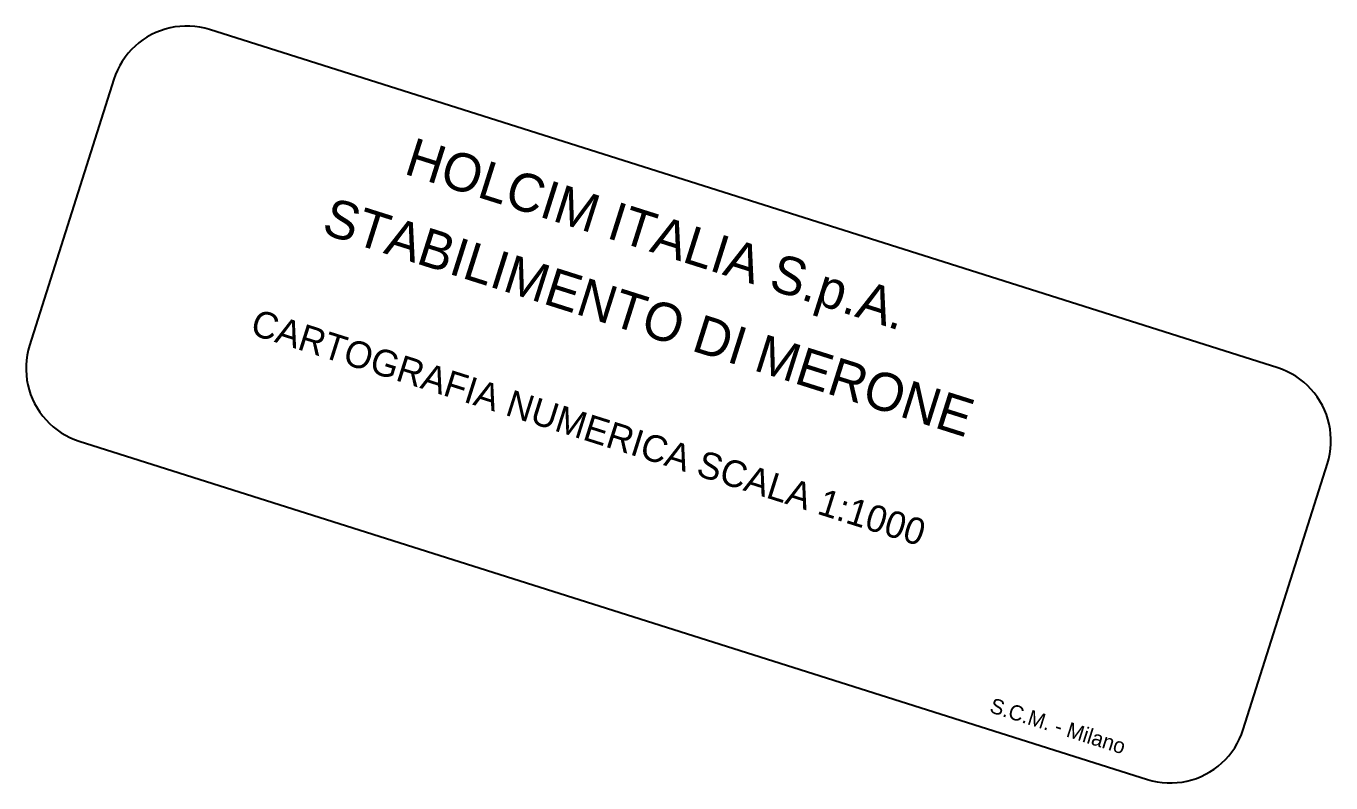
# Model space of a CAD drawing. Extents: x 1518652 to 1519378, y 5069750 to 5070202.
# Drawn here: x 1519207.3 to 1519378.4, y 5070102.3 to 5070201.6 of the extents above; entities that cross this region are included whole.
import ezdxf

# ---------------------------------------------------------------- set-up
doc = ezdxf.new("R2010")
doc.units = 0
doc.header["$MEASUREMENT"] = 0
for name, color, linetype in [('SCM_Cornice', 2, 'Continuous'), ('Scritte_Cart_2', 2, 'Continuous'), ('Scritte_Cart_3', 3, 'Continuous'), ('Scritte_Cart_5', 5, 'Continuous')]:
    doc.layers.add(name, color=color, linetype=linetype)
doc.styles.add('Style00', font='Leroy', dxfattribs={"height": 0.2})

msp = doc.modelspace()

# ---------------------------------------------------------------- linework, layer by layer
at = {"layer": 'SCM_Cornice', "color": 18, "linetype": 'Continuous', "true_color": 0x000000}
msp.add_polyline3d([(1519231.31, 5070201.11, 0), (1519230.68, 5070201.28, 0), (1519230.04, 5070201.42, 0), (1519229.39, 5070201.51, 0), (1519228.74, 5070201.56, 0), (1519228.09, 5070201.57, 0), (1519227.43, 5070201.54, 0), (1519226.78, 5070201.46, 0), (1519226.14, 5070201.34, 0), (1519225.5, 5070201.17, 0), (1519224.88, 5070200.97, 0), (1519224.27, 5070200.73, 0), (1519223.69, 5070200.45, 0), (1519223.11, 5070200.13, 0), (1519222.57, 5070199.77, 0), (1519222.04, 5070199.38, 0), (1519221.54, 5070198.95, 0), (1519221.08, 5070198.5, 0), (1519220.64, 5070198.01, 0), (1519220.24, 5070197.49, 0), (1519219.86, 5070196.95, 0), (1519219.53, 5070196.39, 0), (1519219.24, 5070195.81, 0), (1519218.98, 5070195.21, 0), (1519218.76, 5070194.59, 0), (1519207.71, 5070159.69, 0), (1519207.54, 5070159.06, 0), (1519207.4, 5070158.42, 0), (1519207.31, 5070157.77, 0), (1519207.26, 5070157.12, 0), (1519207.25, 5070156.47, 0), (1519207.29, 5070155.81, 0), (1519207.36, 5070155.16, 0), (1519207.48, 5070154.52, 0), (1519207.65, 5070153.88, 0), (1519207.85, 5070153.26, 0), (1519208.09, 5070152.66, 0), (1519208.37, 5070152.07, 0), (1519208.69, 5070151.5, 0), (1519209.05, 5070150.95, 0), (1519209.44, 5070150.42, 0), (1519209.87, 5070149.92, 0), (1519210.33, 5070149.46, 0), (1519210.81, 5070149.02, 0), (1519211.33, 5070148.62, 0), (1519211.87, 5070148.25, 0), (1519212.43, 5070147.91, 0), (1519213.01, 5070147.62, 0), (1519213.61, 5070147.36, 0), (1519214.23, 5070147.14, 0), (1519354.36, 5070102.79, 0), (1519354.99, 5070102.61, 0), (1519355.63, 5070102.48, 0), (1519356.28, 5070102.38, 0), (1519356.93, 5070102.33, 0), (1519357.59, 5070102.33, 0), (1519358.24, 5070102.36, 0), (1519358.89, 5070102.44, 0), (1519359.53, 5070102.56, 0), (1519360.17, 5070102.72, 0), (1519360.79, 5070102.92, 0), (1519361.4, 5070103.17, 0), (1519361.99, 5070103.45, 0), (1519362.56, 5070103.77, 0), (1519363.11, 5070104.13, 0), (1519363.63, 5070104.52, 0), (1519364.13, 5070104.94, 0), (1519364.6, 5070105.4, 0), (1519365.03, 5070105.89, 0), (1519365.44, 5070106.4, 0), (1519365.81, 5070106.94, 0), (1519366.14, 5070107.5, 0), (1519366.44, 5070108.09, 0), (1519366.7, 5070108.69, 0), (1519366.92, 5070109.31, 0), (1519377.96, 5070144.21, 0), (1519378.14, 5070144.84, 0), (1519378.27, 5070145.48, 0), (1519378.36, 5070146.12, 0), (1519378.42, 5070146.78, 0), (1519378.42, 5070147.43, 0), (1519378.39, 5070148.08, 0), (1519378.31, 5070148.73, 0), (1519378.19, 5070149.38, 0), (1519378.03, 5070150.01, 0), (1519377.83, 5070150.63, 0), (1519377.58, 5070151.24, 0), (1519377.3, 5070151.83, 0), (1519376.98, 5070152.4, 0), (1519376.62, 5070152.95, 0), (1519376.23, 5070153.47, 0), (1519375.81, 5070153.97, 0), (1519375.35, 5070154.44, 0), (1519374.86, 5070154.88, 0), (1519374.35, 5070155.28, 0), (1519373.81, 5070155.65, 0), (1519373.25, 5070155.99, 0), (1519372.66, 5070156.28, 0), (1519372.06, 5070156.54, 0), (1519371.44, 5070156.76, 0)], close=True, dxfattribs=at)

# ---------------------------------------------------------------- texts
at = {"layer": 'Scritte_Cart_2', "color": 18, "linetype": 'Continuous', "true_color": 0x000000, "style": 'Style00'}
msp.add_text('S.C.M. - Milano', height=2, rotation=342.4385, dxfattribs=at).set_placement((1519333.52, 5070111.62))
at = {"layer": 'Scritte_Cart_3', "color": 18, "linetype": 'Continuous', "true_color": 0x000000, "style": 'Style00'}
msp.add_text('CARTOGRAFIA NUMERICA SCALA 1:1000', height=3.5, rotation=342.4385, dxfattribs=at).set_placement((1519236.49, 5070161.2))
at = {"layer": 'Scritte_Cart_5', "color": 18, "linetype": 'Continuous', "true_color": 0x000000, "style": 'Style00'}
for s, p in [('HOLCIM ITALIA S.p.A.', (1519256.67, 5070182.25)), ('STABILIMENTO DI MERONE', (1519245.86, 5070174.42))]:
    msp.add_text(s, height=5, rotation=342.4385, dxfattribs=at).set_placement(p)

doc.saveas('drawing.dxf')
